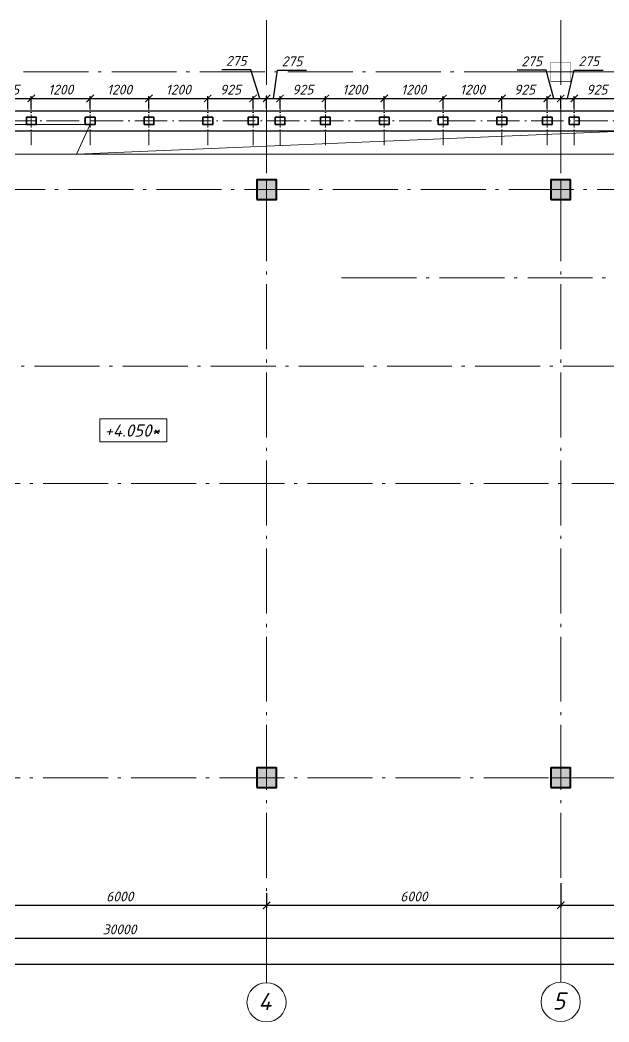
# Model space of a CAD drawing. Header units: millimetres. Extents: x -238377 to -11282, y -123214 to -44846.
# Drawn here: x -100551 to -88538, y -84193 to -63752 of the extents above; entities that cross this region are included whole.
import ezdxf
from ezdxf import colors
from ezdxf.entities.mleader import LeaderData, LeaderLine
from ezdxf.enums import TextEntityAlignment as Align
from ezdxf.math import Vec2, Vec3

# ---------------------------------------------------------------- set-up
doc = ezdxf.new("R2010")
doc.units = ezdxf.units.MM
doc.header["$MEASUREMENT"] = 0
for name, pattern in [('Double Dashed', [1797.222233, 1325, -211.666656, 63.333344, -197.222233]), ('Штриховая', [5644.444466, 2822.222233, -2822.222233]), ('штриховаяX2', [38.1, 25.4, -12.7])]:
    doc.linetypes.add(name, pattern=pattern)
doc.layers.get('0').update_dxf_attribs({"lineweight": 5})
for name, color, linetype, lineweight in [('#Бетон', 10, 'Continuous', 35), ('#Выноски', 150, 'Continuous', 15), ('#Оси', 7, 'Continuous', 5), ('колонны_Ном._пера__94', 252, 'Continuous', 13), ('колонны_Ном._пера__99', 7, 'Continuous', 40), ('оси_Ном._пера__96', 7, 'Continuous', 5), ('оси_Ном._пера__97', 7, 'Continuous', 20), ('размеры', 7, 'Continuous', 5), ('текст_Ном._пера__98', 7, 'Continuous', 35)]:
    doc.layers.add(name, color=color, linetype=linetype, lineweight=lineweight)
for name, color, linetype in [('#стены наруж', 7, 'Continuous'), ('колонны', 7, 'Continuous'), ('оси', 7, 'Continuous')]:
    doc.layers.add(name, color=color, linetype=linetype)
doc.styles.add('GOST 2.304', font='isocpeui.ttf')
doc.styles.get("Standard").update_dxf_attribs({"font": 'isocpeui.ttf'})
doc.styles.add('STEP PR', font='isocpeui.ttf')
doc.styles.add('СГЕНЕРИР_СТИЛЬ_3', font='gost_2_304-81_type.ttf')
doc.dimstyles.get("Standard").update_dxf_attribs({"dimtxt": 200, "dimasz": 150, "dimexe": 50, "dimexo": 50, "dimgap": 80, "dimtad": 1, "dimdec": 0, "dimzin": 0, "dimdsep": 46, "dimtxsty": 'Standard', "dimblk": 'ARCHTICK', "dimcen": 5, "dimdle": 50, "dimadec": 0, "dimazin": 0, "dimtfac": 1, "dimtdec": 0, "dimtofl": 0, "dimtmove": 1, "dimatfit": 3, "dimfxl": 1, "dimtolj": 1, "dimtzin": 0, "dimarcsym": 0})

# ---------------------------------------------------------------- blocks, each defined once
blk = doc.blocks.new('Колонна_15_1', base_point=(22379, 71856))
at = {"layer": 'колонны_Ном._пера__94', "linetype": 'Continuous', "true_color": 0x7d7d7d}
blk.add_hatch(color=8, dxfattribs=at).paths.add_polyline_path([(22179, 71647), (22579, 71647), (22579, 72047), (22179, 72047)])
blk.add_hatch(color=8, dxfattribs=at).paths.add_polyline_path([(22179, 71647), (22579, 71647), (22579, 72047), (22179, 72047)])
at = {"layer": 'колонны_Ном._пера__99', "linetype": 'Continuous', "flags": 128}
blk.add_lwpolyline([(22179, 71647), (22579, 71647), (22579, 72047), (22179, 72047)], close=True, dxfattribs=at)
at = {"layer": 'колонны_Ном._пера__99', "color": 8, "linetype": 'Continuous', "true_color": 0x737373, "flags": 128}
blk.add_lwpolyline([(22179, 71647), (22579, 71647), (22579, 72047), (22179, 72047)], close=True, dxfattribs=at)
at = {"layer": 'оси_Ном._пера__96', "color": 253, "lineweight": 5, "true_color": 0x9c9c9c}
for points in [[(22379, 72047), (22379, 71647)], [(22379, 72047), (22379, 71647)], [(22179, 71847), (22579, 71847)], [(22179, 71847), (22579, 71847)]]:
    blk.add_lwpolyline(points, dxfattribs=at)
blk = doc.blocks.new('Стандартный маркер сетки_16')
at = {"layer": 'оси_Ном._пера__96', "linetype": 'Double Dashed'}
for p, q in [((900, 0), (41068, 0)), ((41068, 0), (41968, 0))]:
    blk.add_line(p, q, dxfattribs=at)
at = {"layer": 'оси_Ном._пера__96', "style": 'СГЕНЕРИР_СТИЛЬ_3'}
blk.add_attdef('AC_MarkerText_1', text='', height=350, rotation=180, dxfattribs=at).set_placement((-261, 270), align=Align.BOTTOM_LEFT)
blk = doc.blocks.new('_ArchTick')
at = {"color": 0, "linetype": 'ByBlock', "const_width": 0.15}
blk.add_lwpolyline([(-0.5, -0.5), (0.5, 0.5)], dxfattribs=at)
blk = doc.blocks.new('*D280')
at = {"layer": 'Defpoints', "color": 0, "lineweight": 0, "transparency": 16777216}
for p in [(-113522, -82586), (-55309, -82767), (-55309, -83013)]:
    blk.add_point(p, dxfattribs=at)
at = {"layer": 'размеры', "color": 0, "lineweight": -2, "transparency": 16777216}
for p, q in [((-113522, -82636), (-113522, -83063)), ((-55309, -82817), (-55309, -83063)), ((-113572, -83013), (-55259, -83013))]:
    blk.add_line(p, q, dxfattribs=at)
at = {"layer": 'размеры', "color": 0, "lineweight": -2, "transparency": 16777216, "xscale": 150, "yscale": 150, "zscale": 150, "rotation": 180}
blk.add_blockref('_ArchTick', (-113522, -83013), dxfattribs=at)
at = {"layer": 'размеры', "color": 0, "lineweight": -2, "transparency": 16777216, "xscale": 150, "yscale": 150, "zscale": 150}
blk.add_blockref('_ArchTick', (-55309, -83013), dxfattribs=at)
at = {"layer": 'размеры', "color": 0, "transparency": 16777216, "insert": (-79684, -82833), "char_height": 200, "attachment_point": 5}
blk.add_mtext('\\A1;58213', dxfattribs=at)
blk = doc.blocks.new('*D285')
at = {"layer": 'Defpoints', "color": 0, "lineweight": 0, "transparency": 16777216}
for p in [(-101522, -81394), (-95522, -81515), (-95522, -81813)]:
    blk.add_point(p, dxfattribs=at)
at = {"layer": 'размеры', "color": 0, "lineweight": -2, "transparency": 16777216}
for p, q in [((-101522, -81444), (-101522, -81863)), ((-95522, -81565), (-95522, -81863)), ((-101572, -81813), (-95472, -81813))]:
    blk.add_line(p, q, dxfattribs=at)
at = {"layer": 'размеры', "color": 0, "lineweight": -2, "transparency": 16777216, "xscale": 150, "yscale": 150, "zscale": 150, "rotation": 180}
blk.add_blockref('_ArchTick', (-101522, -81813), dxfattribs=at)
at = {"layer": 'размеры', "color": 0, "lineweight": -2, "transparency": 16777216, "xscale": 150, "yscale": 150, "zscale": 150}
blk.add_blockref('_ArchTick', (-95522, -81813), dxfattribs=at)
at = {"layer": 'размеры', "color": 0, "transparency": 16777216, "insert": (-98517, -81633), "char_height": 200, "attachment_point": 5}
blk.add_mtext('\\A1;6000', dxfattribs=at)
blk = doc.blocks.new('*D286')
at = {"layer": 'Defpoints', "color": 0, "lineweight": 0, "transparency": 16777216}
for p in [(-95522, -81515), (-89522, -81612), (-89522, -81813)]:
    blk.add_point(p, dxfattribs=at)
at = {"layer": 'размеры', "color": 0, "lineweight": -2, "transparency": 16777216}
for p, q in [((-95522, -81565), (-95522, -81863)), ((-89522, -81662), (-89522, -81863)), ((-95572, -81813), (-89472, -81813))]:
    blk.add_line(p, q, dxfattribs=at)
at = {"layer": 'размеры', "color": 0, "lineweight": -2, "transparency": 16777216, "xscale": 150, "yscale": 150, "zscale": 150, "rotation": 180}
blk.add_blockref('_ArchTick', (-95522, -81813), dxfattribs=at)
at = {"layer": 'размеры', "color": 0, "lineweight": -2, "transparency": 16777216, "xscale": 150, "yscale": 150, "zscale": 150}
blk.add_blockref('_ArchTick', (-89522, -81813), dxfattribs=at)
at = {"layer": 'размеры', "color": 0, "transparency": 16777216, "insert": (-92517, -81633), "char_height": 200, "attachment_point": 5}
blk.add_mtext('\\A1;6000', dxfattribs=at)
blk = doc.blocks.new('*D287')
at = {"layer": 'Defpoints', "color": 0, "lineweight": 0, "transparency": 16777216}
for p in [(-89522, -81311), (-83522, -81394), (-83522, -81813)]:
    blk.add_point(p, dxfattribs=at)
at = {"layer": 'размеры', "color": 0, "lineweight": -2, "transparency": 16777216}
for p, q in [((-89522, -81361), (-89522, -81863)), ((-83522, -81444), (-83522, -81863)), ((-89572, -81813), (-83472, -81813))]:
    blk.add_line(p, q, dxfattribs=at)
at = {"layer": 'размеры', "color": 0, "lineweight": -2, "transparency": 16777216, "xscale": 150, "yscale": 150, "zscale": 150, "rotation": 180}
blk.add_blockref('_ArchTick', (-89522, -81813), dxfattribs=at)
at = {"layer": 'размеры', "color": 0, "lineweight": -2, "transparency": 16777216, "xscale": 150, "yscale": 150, "zscale": 150}
blk.add_blockref('_ArchTick', (-83522, -81813), dxfattribs=at)
at = {"layer": 'размеры', "color": 0, "transparency": 16777216, "insert": (-86800, -81633), "char_height": 200, "attachment_point": 5}
blk.add_mtext('\\A1;6000', dxfattribs=at)
blk = doc.blocks.new('*D301')
at = {"layer": 'Defpoints', "color": 0, "lineweight": 0, "transparency": 16777216}
for p in [(-113522, -82078), (-83522, -82157), (-83522, -82484)]:
    blk.add_point(p, dxfattribs=at)
at = {"layer": 'размеры', "color": 0, "lineweight": -2, "transparency": 16777216}
for p, q in [((-113522, -82128), (-113522, -82534)), ((-83522, -82207), (-83522, -82534)), ((-113572, -82484), (-83472, -82484))]:
    blk.add_line(p, q, dxfattribs=at)
at = {"layer": 'размеры', "color": 0, "lineweight": -2, "transparency": 16777216, "xscale": 150, "yscale": 150, "zscale": 150, "rotation": 180}
blk.add_blockref('_ArchTick', (-113522, -82484), dxfattribs=at)
at = {"layer": 'размеры', "color": 0, "lineweight": -2, "transparency": 16777216, "xscale": 150, "yscale": 150, "zscale": 150}
blk.add_blockref('_ArchTick', (-83522, -82484), dxfattribs=at)
at = {"layer": 'размеры', "color": 0, "transparency": 16777216, "insert": (-98522, -82304), "char_height": 200, "attachment_point": 5}
blk.add_mtext('\\A1;30000', dxfattribs=at)
blk = doc.blocks.new('*D321')
at = {"layer": 'Defpoints', "color": 0, "transparency": 16777216}
for p in [(-100322, -65352), (-101247, -65610), (-100322, -65610)]:
    blk.add_point(p, dxfattribs=at)
at = {"layer": 'размеры', "color": 0, "lineweight": -2, "transparency": 16777216}
for p, q in [((-101297, -65352), (-100272, -65352)), ((-101247, -65560), (-101247, -65302)), ((-100322, -65560), (-100322, -65302))]:
    blk.add_line(p, q, dxfattribs=at)
at = {"layer": 'размеры', "color": 0, "lineweight": -2, "transparency": 16777216, "xscale": 150, "yscale": 150, "zscale": 150, "rotation": 180}
blk.add_blockref('_ArchTick', (-101247, -65352), dxfattribs=at)
at = {"layer": 'размеры', "color": 0, "lineweight": -2, "transparency": 16777216, "xscale": 150, "yscale": 150, "zscale": 150}
blk.add_blockref('_ArchTick', (-100322, -65352), dxfattribs=at)
at = {"layer": 'размеры', "color": 0, "transparency": 16777216, "insert": (-100784, -65172), "char_height": 200, "attachment_point": 5, "style": 'STEP PR'}
blk.add_mtext('\\A1;925', dxfattribs=at)
blk = doc.blocks.new('*D322')
at = {"layer": 'Defpoints', "color": 0, "transparency": 16777216}
for p in [(-99122, -65352), (-100322, -65610), (-99122, -65610)]:
    blk.add_point(p, dxfattribs=at)
at = {"layer": 'размеры', "color": 0, "lineweight": -2, "transparency": 16777216}
for p, q in [((-100372, -65352), (-99072, -65352)), ((-100322, -65560), (-100322, -65302)), ((-99122, -65560), (-99122, -65302))]:
    blk.add_line(p, q, dxfattribs=at)
at = {"layer": 'размеры', "color": 0, "lineweight": -2, "transparency": 16777216, "xscale": 150, "yscale": 150, "zscale": 150, "rotation": 180}
blk.add_blockref('_ArchTick', (-100322, -65352), dxfattribs=at)
at = {"layer": 'размеры', "color": 0, "lineweight": -2, "transparency": 16777216, "xscale": 150, "yscale": 150, "zscale": 150}
blk.add_blockref('_ArchTick', (-99122, -65352), dxfattribs=at)
at = {"layer": 'размеры', "color": 0, "transparency": 16777216, "insert": (-99722, -65172), "char_height": 200, "attachment_point": 5, "style": 'STEP PR'}
blk.add_mtext('\\A1;1200', dxfattribs=at)
blk = doc.blocks.new('*D323')
at = {"layer": 'Defpoints', "color": 0, "transparency": 16777216}
for p in [(-97922, -65352), (-99122, -65610), (-97922, -65610)]:
    blk.add_point(p, dxfattribs=at)
at = {"layer": 'размеры', "color": 0, "lineweight": -2, "transparency": 16777216}
for p, q in [((-99172, -65352), (-97872, -65352)), ((-99122, -65560), (-99122, -65302)), ((-97922, -65560), (-97922, -65302))]:
    blk.add_line(p, q, dxfattribs=at)
at = {"layer": 'размеры', "color": 0, "lineweight": -2, "transparency": 16777216, "xscale": 150, "yscale": 150, "zscale": 150, "rotation": 180}
blk.add_blockref('_ArchTick', (-99122, -65352), dxfattribs=at)
at = {"layer": 'размеры', "color": 0, "lineweight": -2, "transparency": 16777216, "xscale": 150, "yscale": 150, "zscale": 150}
blk.add_blockref('_ArchTick', (-97922, -65352), dxfattribs=at)
at = {"layer": 'размеры', "color": 0, "transparency": 16777216, "insert": (-98522, -65172), "char_height": 200, "attachment_point": 5, "style": 'STEP PR'}
blk.add_mtext('\\A1;1200', dxfattribs=at)
blk = doc.blocks.new('*D324')
at = {"layer": 'Defpoints', "color": 0, "transparency": 16777216}
for p in [(-96722, -65352), (-97922, -65610), (-96722, -65610)]:
    blk.add_point(p, dxfattribs=at)
at = {"layer": 'размеры', "color": 0, "lineweight": -2, "transparency": 16777216}
for p, q in [((-97972, -65352), (-96672, -65352)), ((-97922, -65560), (-97922, -65302)), ((-96722, -65560), (-96722, -65302))]:
    blk.add_line(p, q, dxfattribs=at)
at = {"layer": 'размеры', "color": 0, "lineweight": -2, "transparency": 16777216, "xscale": 150, "yscale": 150, "zscale": 150, "rotation": 180}
blk.add_blockref('_ArchTick', (-97922, -65352), dxfattribs=at)
at = {"layer": 'размеры', "color": 0, "lineweight": -2, "transparency": 16777216, "xscale": 150, "yscale": 150, "zscale": 150}
blk.add_blockref('_ArchTick', (-96722, -65352), dxfattribs=at)
at = {"layer": 'размеры', "color": 0, "transparency": 16777216, "insert": (-97322, -65172), "char_height": 200, "attachment_point": 5, "style": 'STEP PR'}
blk.add_mtext('\\A1;1200', dxfattribs=at)
blk = doc.blocks.new('*D306')
at = {"layer": 'Defpoints', "color": 0, "transparency": 16777216}
for p in [(-95797, -65352), (-96722, -65610), (-95797, -65610)]:
    blk.add_point(p, dxfattribs=at)
at = {"layer": 'размеры', "color": 0, "lineweight": -2, "transparency": 16777216}
for p, q in [((-96772, -65352), (-95747, -65352)), ((-96722, -65560), (-96722, -65302)), ((-95797, -65560), (-95797, -65302))]:
    blk.add_line(p, q, dxfattribs=at)
at = {"layer": 'размеры', "color": 0, "lineweight": -2, "transparency": 16777216, "xscale": 150, "yscale": 150, "zscale": 150, "rotation": 180}
blk.add_blockref('_ArchTick', (-96722, -65352), dxfattribs=at)
at = {"layer": 'размеры', "color": 0, "lineweight": -2, "transparency": 16777216, "xscale": 150, "yscale": 150, "zscale": 150}
blk.add_blockref('_ArchTick', (-95797, -65352), dxfattribs=at)
at = {"layer": 'размеры', "color": 0, "transparency": 16777216, "insert": (-96259, -65172), "char_height": 200, "attachment_point": 5, "style": 'STEP PR'}
blk.add_mtext('\\A1;925', dxfattribs=at)
blk = doc.blocks.new('*D307')
at = {"layer": 'Defpoints', "color": 0, "transparency": 16777216}
for p in [(-95522, -65352), (-95797, -65610), (-95522, -65610)]:
    blk.add_point(p, dxfattribs=at)
at = {"layer": 'размеры', "color": 0, "lineweight": -2, "transparency": 16777216}
for p, q in [((-95846, -64767), (-96437, -64767)), ((-95659, -65352), (-95846, -64767)), ((-95847, -65352), (-95472, -65352)), ((-95797, -65560), (-95797, -65302)), ((-95522, -65560), (-95522, -65302))]:
    blk.add_line(p, q, dxfattribs=at)
at = {"layer": 'размеры', "color": 0, "lineweight": -2, "transparency": 16777216, "xscale": 150, "yscale": 150, "zscale": 150, "rotation": 180}
blk.add_blockref('_ArchTick', (-95797, -65352), dxfattribs=at)
at = {"layer": 'размеры', "color": 0, "lineweight": -2, "transparency": 16777216, "xscale": 150, "yscale": 150, "zscale": 150}
blk.add_blockref('_ArchTick', (-95522, -65352), dxfattribs=at)
at = {"layer": 'размеры', "color": 0, "transparency": 16777216, "insert": (-96141, -64586), "char_height": 200, "attachment_point": 5, "style": 'STEP PR'}
blk.add_mtext('\\A1;275', dxfattribs=at)
blk = doc.blocks.new('*D325')
at = {"layer": 'Defpoints', "color": 0, "transparency": 16777216}
for p in [(-95247, -65352), (-95522, -65610), (-95247, -65610)]:
    blk.add_point(p, dxfattribs=at)
at = {"layer": 'размеры', "color": 0, "lineweight": -2, "transparency": 16777216}
for p, q in [((-95384, -65352), (-95298, -64775)), ((-95298, -64775), (-94708, -64775)), ((-95572, -65352), (-95197, -65352)), ((-95522, -65560), (-95522, -65302)), ((-95247, -65560), (-95247, -65302))]:
    blk.add_line(p, q, dxfattribs=at)
at = {"layer": 'размеры', "color": 0, "lineweight": -2, "transparency": 16777216, "xscale": 150, "yscale": 150, "zscale": 150, "rotation": 180}
blk.add_blockref('_ArchTick', (-95522, -65352), dxfattribs=at)
at = {"layer": 'размеры', "color": 0, "lineweight": -2, "transparency": 16777216, "xscale": 150, "yscale": 150, "zscale": 150}
blk.add_blockref('_ArchTick', (-95247, -65352), dxfattribs=at)
at = {"layer": 'размеры', "color": 0, "transparency": 16777216, "insert": (-95003, -64594), "char_height": 200, "attachment_point": 5, "style": 'STEP PR'}
blk.add_mtext('\\A1;275', dxfattribs=at)
blk = doc.blocks.new('*D326')
at = {"layer": 'Defpoints', "color": 0, "transparency": 16777216}
for p in [(-94322, -65352), (-95247, -65610), (-94322, -65610)]:
    blk.add_point(p, dxfattribs=at)
at = {"layer": 'размеры', "color": 0, "lineweight": -2, "transparency": 16777216}
for p, q in [((-95297, -65352), (-94272, -65352)), ((-95247, -65560), (-95247, -65302)), ((-94322, -65560), (-94322, -65302))]:
    blk.add_line(p, q, dxfattribs=at)
at = {"layer": 'размеры', "color": 0, "lineweight": -2, "transparency": 16777216, "xscale": 150, "yscale": 150, "zscale": 150, "rotation": 180}
blk.add_blockref('_ArchTick', (-95247, -65352), dxfattribs=at)
at = {"layer": 'размеры', "color": 0, "lineweight": -2, "transparency": 16777216, "xscale": 150, "yscale": 150, "zscale": 150}
blk.add_blockref('_ArchTick', (-94322, -65352), dxfattribs=at)
at = {"layer": 'размеры', "color": 0, "transparency": 16777216, "insert": (-94784, -65172), "char_height": 200, "attachment_point": 5, "style": 'STEP PR'}
blk.add_mtext('\\A1;925', dxfattribs=at)
blk = doc.blocks.new('*D327')
at = {"layer": 'Defpoints', "color": 0, "transparency": 16777216}
for p in [(-93122, -65352), (-94322, -65610), (-93122, -65610)]:
    blk.add_point(p, dxfattribs=at)
at = {"layer": 'размеры', "color": 0, "lineweight": -2, "transparency": 16777216}
for p, q in [((-94372, -65352), (-93072, -65352)), ((-94322, -65560), (-94322, -65302)), ((-93122, -65560), (-93122, -65302))]:
    blk.add_line(p, q, dxfattribs=at)
at = {"layer": 'размеры', "color": 0, "lineweight": -2, "transparency": 16777216, "xscale": 150, "yscale": 150, "zscale": 150, "rotation": 180}
blk.add_blockref('_ArchTick', (-94322, -65352), dxfattribs=at)
at = {"layer": 'размеры', "color": 0, "lineweight": -2, "transparency": 16777216, "xscale": 150, "yscale": 150, "zscale": 150}
blk.add_blockref('_ArchTick', (-93122, -65352), dxfattribs=at)
at = {"layer": 'размеры', "color": 0, "transparency": 16777216, "insert": (-93722, -65172), "char_height": 200, "attachment_point": 5, "style": 'STEP PR'}
blk.add_mtext('\\A1;1200', dxfattribs=at)
blk = doc.blocks.new('*D328')
at = {"layer": 'Defpoints', "color": 0, "transparency": 16777216}
for p in [(-91922, -65352), (-93122, -65610), (-91922, -65610)]:
    blk.add_point(p, dxfattribs=at)
at = {"layer": 'размеры', "color": 0, "lineweight": -2, "transparency": 16777216}
for p, q in [((-93172, -65352), (-91872, -65352)), ((-93122, -65560), (-93122, -65302)), ((-91922, -65560), (-91922, -65302))]:
    blk.add_line(p, q, dxfattribs=at)
at = {"layer": 'размеры', "color": 0, "lineweight": -2, "transparency": 16777216, "xscale": 150, "yscale": 150, "zscale": 150, "rotation": 180}
blk.add_blockref('_ArchTick', (-93122, -65352), dxfattribs=at)
at = {"layer": 'размеры', "color": 0, "lineweight": -2, "transparency": 16777216, "xscale": 150, "yscale": 150, "zscale": 150}
blk.add_blockref('_ArchTick', (-91922, -65352), dxfattribs=at)
at = {"layer": 'размеры', "color": 0, "transparency": 16777216, "insert": (-92522, -65172), "char_height": 200, "attachment_point": 5, "style": 'STEP PR'}
blk.add_mtext('\\A1;1200', dxfattribs=at)
blk = doc.blocks.new('*D329')
at = {"layer": 'Defpoints', "color": 0, "transparency": 16777216}
for p in [(-90722, -65352), (-91922, -65610), (-90722, -65610)]:
    blk.add_point(p, dxfattribs=at)
at = {"layer": 'размеры', "color": 0, "lineweight": -2, "transparency": 16777216}
for p, q in [((-91972, -65352), (-90672, -65352)), ((-91922, -65560), (-91922, -65302)), ((-90722, -65560), (-90722, -65302))]:
    blk.add_line(p, q, dxfattribs=at)
at = {"layer": 'размеры', "color": 0, "lineweight": -2, "transparency": 16777216, "xscale": 150, "yscale": 150, "zscale": 150, "rotation": 180}
blk.add_blockref('_ArchTick', (-91922, -65352), dxfattribs=at)
at = {"layer": 'размеры', "color": 0, "lineweight": -2, "transparency": 16777216, "xscale": 150, "yscale": 150, "zscale": 150}
blk.add_blockref('_ArchTick', (-90722, -65352), dxfattribs=at)
at = {"layer": 'размеры', "color": 0, "transparency": 16777216, "insert": (-91322, -65172), "char_height": 200, "attachment_point": 5, "style": 'STEP PR'}
blk.add_mtext('\\A1;1200', dxfattribs=at)
blk = doc.blocks.new('*D330')
at = {"layer": 'Defpoints', "color": 0, "transparency": 16777216}
for p in [(-89797, -65352), (-90722, -65610), (-89797, -65610)]:
    blk.add_point(p, dxfattribs=at)
at = {"layer": 'размеры', "color": 0, "lineweight": -2, "transparency": 16777216}
for p, q in [((-90772, -65352), (-89747, -65352)), ((-90722, -65560), (-90722, -65302)), ((-89797, -65560), (-89797, -65302))]:
    blk.add_line(p, q, dxfattribs=at)
at = {"layer": 'размеры', "color": 0, "lineweight": -2, "transparency": 16777216, "xscale": 150, "yscale": 150, "zscale": 150, "rotation": 180}
blk.add_blockref('_ArchTick', (-90722, -65352), dxfattribs=at)
at = {"layer": 'размеры', "color": 0, "lineweight": -2, "transparency": 16777216, "xscale": 150, "yscale": 150, "zscale": 150}
blk.add_blockref('_ArchTick', (-89797, -65352), dxfattribs=at)
at = {"layer": 'размеры', "color": 0, "transparency": 16777216, "insert": (-90259, -65172), "char_height": 200, "attachment_point": 5, "style": 'STEP PR'}
blk.add_mtext('\\A1;925', dxfattribs=at)
blk = doc.blocks.new('*D331')
at = {"layer": 'Defpoints', "color": 0, "transparency": 16777216}
for p in [(-89522, -65352), (-89797, -65610), (-89522, -65610)]:
    blk.add_point(p, dxfattribs=at)
at = {"layer": 'размеры', "color": 0, "lineweight": -2, "transparency": 16777216}
for p, q in [((-89819, -64775), (-90410, -64775)), ((-89659, -65352), (-89819, -64775)), ((-89847, -65352), (-89472, -65352)), ((-89797, -65560), (-89797, -65302)), ((-89522, -65560), (-89522, -65302))]:
    blk.add_line(p, q, dxfattribs=at)
at = {"layer": 'размеры', "color": 0, "lineweight": -2, "transparency": 16777216, "xscale": 150, "yscale": 150, "zscale": 150, "rotation": 180}
blk.add_blockref('_ArchTick', (-89797, -65352), dxfattribs=at)
at = {"layer": 'размеры', "color": 0, "lineweight": -2, "transparency": 16777216, "xscale": 150, "yscale": 150, "zscale": 150}
blk.add_blockref('_ArchTick', (-89522, -65352), dxfattribs=at)
at = {"layer": 'размеры', "color": 0, "transparency": 16777216, "insert": (-90115, -64594), "char_height": 200, "attachment_point": 5, "style": 'STEP PR'}
blk.add_mtext('\\A1;275', dxfattribs=at)
blk = doc.blocks.new('*D332')
at = {"layer": 'Defpoints', "color": 0, "transparency": 16777216}
for p in [(-89247, -65352), (-89522, -65610), (-89247, -65610)]:
    blk.add_point(p, dxfattribs=at)
at = {"layer": 'размеры', "color": 0, "lineweight": -2, "transparency": 16777216}
for p, q in [((-89384, -65352), (-89244, -64774)), ((-89244, -64774), (-88653, -64774)), ((-89572, -65352), (-89197, -65352)), ((-89522, -65560), (-89522, -65302)), ((-89247, -65560), (-89247, -65302))]:
    blk.add_line(p, q, dxfattribs=at)
at = {"layer": 'размеры', "color": 0, "lineweight": -2, "transparency": 16777216, "xscale": 150, "yscale": 150, "zscale": 150, "rotation": 180}
blk.add_blockref('_ArchTick', (-89522, -65352), dxfattribs=at)
at = {"layer": 'размеры', "color": 0, "lineweight": -2, "transparency": 16777216, "xscale": 150, "yscale": 150, "zscale": 150}
blk.add_blockref('_ArchTick', (-89247, -65352), dxfattribs=at)
at = {"layer": 'размеры', "color": 0, "transparency": 16777216, "insert": (-88949, -64593), "char_height": 200, "attachment_point": 5, "style": 'STEP PR'}
blk.add_mtext('\\A1;275', dxfattribs=at)
blk = doc.blocks.new('*D333')
at = {"layer": 'Defpoints', "color": 0, "transparency": 16777216}
for p in [(-88322, -65352), (-89247, -65610), (-88322, -65610)]:
    blk.add_point(p, dxfattribs=at)
at = {"layer": 'размеры', "color": 0, "lineweight": -2, "transparency": 16777216}
for p, q in [((-89297, -65352), (-88272, -65352)), ((-89247, -65560), (-89247, -65302)), ((-88322, -65560), (-88322, -65302))]:
    blk.add_line(p, q, dxfattribs=at)
at = {"layer": 'размеры', "color": 0, "lineweight": -2, "transparency": 16777216, "xscale": 150, "yscale": 150, "zscale": 150, "rotation": 180}
blk.add_blockref('_ArchTick', (-89247, -65352), dxfattribs=at)
at = {"layer": 'размеры', "color": 0, "lineweight": -2, "transparency": 16777216, "xscale": 150, "yscale": 150, "zscale": 150}
blk.add_blockref('_ArchTick', (-88322, -65352), dxfattribs=at)
at = {"layer": 'размеры', "color": 0, "transparency": 16777216, "insert": (-88784, -65172), "char_height": 200, "attachment_point": 5, "style": 'STEP PR'}
blk.add_mtext('\\A1;925', dxfattribs=at)

msp = doc.modelspace()

# ---------------------------------------------------------------- linework, layer by layer
at = {"layer": '#Бетон'}
for points in [[(-100421.6, -65885.3), (-100221.6, -65885.3), (-100221.6, -65735.3), (-100421.6, -65735.3)], [(-99221.6, -65885.4), (-99021.6, -65885.4), (-99021.6, -65735.4), (-99221.6, -65735.4)], [(-98021.6, -65885.3), (-97821.6, -65885.3), (-97821.6, -65735.3), (-98021.6, -65735.3)], [(-96821.6, -65885.3), (-96621.6, -65885.3), (-96621.6, -65735.3), (-96821.6, -65735.3)], [(-95896.6, -65885.4), (-95696.6, -65885.4), (-95696.6, -65735.4), (-95896.6, -65735.4)], [(-95346.6, -65885.3), (-95146.6, -65885.3), (-95146.6, -65735.3), (-95346.6, -65735.3)], [(-94421.6, -65885.4), (-94221.6, -65885.4), (-94221.6, -65735.4), (-94421.6, -65735.4)], [(-93221.6, -65885.3), (-93021.6, -65885.3), (-93021.6, -65735.3), (-93221.6, -65735.3)], [(-92021.6, -65885.3), (-91821.6, -65885.3), (-91821.6, -65735.3), (-92021.6, -65735.3)], [(-90821.6, -65885.4), (-90621.6, -65885.4), (-90621.6, -65735.4), (-90821.6, -65735.4)], [(-89896.6, -65885.3), (-89696.6, -65885.3), (-89696.6, -65735.3), (-89896.6, -65735.3)], [(-89346.6, -65885.3), (-89146.6, -65885.3), (-89146.6, -65735.3), (-89346.6, -65735.3)]]:
    msp.add_lwpolyline(points, close=True, dxfattribs=at)
at = {"layer": '#стены наруж', "lineweight": 30}
for points in [[(-83222, -65610.4), (-83222, -65610.4), (-83222, -65610.4), (-83222, -65610.4), (-83222, -65610.4), (-114142.2, -65610.4)], [(-113742.2, -66010.4), (-83522, -66010.4), (-83521.9, -67010.4), (-83222, -67010.4), (-83222, -65610.4)]]:
    msp.add_lwpolyline(points, dxfattribs=at)
at = {"layer": 'Defpoints', "color": 8, "linetype": 'штриховаяX2', "lineweight": 5, "ltscale": 5, "true_color": 0x737373, "const_width": 0.5}
msp.add_lwpolyline([(-113322.2, -79010.4), (-83722.2, -79010.4), (-83722.2, -79410.4), (-113322.2, -79410.4)], close=True, dxfattribs=at)
at = {"layer": 'оси', "color": 9, "linetype": 'Штриховая', "lineweight": 13, "ltscale": 0.05, "true_color": 0xc4c4c4, "const_width": 10}
msp.add_lwpolyline([(-89722.5, -64610.4), (-89322.5, -64610.4), (-89322.5, -65010.4), (-89722.5, -65010.4)], close=True, dxfattribs=at)
at = {"layer": 'оси_Ном._пера__96', "linetype": 'Double Dashed', "lineweight": 5}
for p, q in [((-95521.9, -63752.2), (-95521.9, -82492.9)), ((-52026.2, -79210.4), (-116141.3, -79210.4))]:
    msp.add_line(p, q, dxfattribs=at)
at = {"layer": 'оси_Ном._пера__96', "linetype": 'Double Dashed'}
for p, q in [((-89521.9, -63752.2), (-89521.9, -82481.6)), ((-72195.8, -64810.4), (-116141.3, -64810.4)), ((-95521.9, -66235.6), (-95521.9, -65335.6)), ((-83860.8, -67210.4), (-116141.3, -67210.4)), ((-52201, -70810.4), (-114353.2, -70810.4)), ((-52026.2, -73210.4), (-116141.3, -73210.4)), ((-95521.9, -82492.9), (-95521.9, -83392.9)), ((-89521.9, -82481.6), (-89521.9, -83381.6))]:
    msp.add_line(p, q, dxfattribs=at)
at = {"layer": 'оси_Ном._пера__96', "linetype": 'Double Dashed', "ltscale": 0.2}
for points in [[(-100321.6, -66306.1), (-100321.6, -65286.6)], [(-99121.6, -66306.1), (-99121.6, -65286.6)], [(-97921.6, -66306), (-97921.6, -65286.5)], [(-96721.6, -66306), (-96721.6, -65286.5)], [(-95796.6, -66306.1), (-95796.6, -65286.6)], [(-95246.6, -66306.1), (-95246.6, -65286.6)], [(-94321.6, -66306.1), (-94321.6, -65286.6)], [(-93121.6, -66306.1), (-93121.6, -65286.6)], [(-91921.6, -66306), (-91921.6, -65286.5)], [(-90721.6, -66306.1), (-90721.6, -65286.6)], [(-89796.6, -66306), (-89796.6, -65286.4)], [(-89246.6, -66306.1), (-89246.6, -65286.6)]]:
    msp.add_lwpolyline(points, dxfattribs=at)
at = {"layer": 'оси_Ном._пера__96', "linetype": 'Double Dashed', "ltscale": 0.5}
msp.add_lwpolyline([(-114387, -65810.4), (-82517.4, -65810.4)], dxfattribs=at)
at = {"layer": 'оси_Ном._пера__96', "linetype": 'Double Dashed'}
for p in [(-95521.9, -82492.9), (-95521.9, -82492.9), (-89521.9, -82481.6), (-89521.9, -82481.6)]:
    msp.add_point(p, dxfattribs=at)
at = {"layer": 'оси_Ном._пера__97', "linetype": 'Continuous'}
for centre in [(-95521.9, -83792.9), (-89521.9, -83781.6)]:
    msp.add_ellipse(centre, major_axis=(282.8, 282.8), ratio=1, start_param=3.9269908, end_param=10.2101761, dxfattribs=at)
at = {"layer": 'размеры'}
msp.add_lwpolyline([(-90440.7, -64810.6), (-88985.4, -64810.6)], dxfattribs=at)
at = {"layer": 'текст_Ном._пера__98', "linetype": 'Continuous', "lineweight": 5, "flags": 128}
msp.add_lwpolyline([(-98922.9, -71886.3), (-97555.9, -71886.3), (-97555.9, -72354.5), (-98922.9, -72354.5)], close=True, dxfattribs=at)

# ---------------------------------------------------------------- block references
at = {"layer": 'колонны'}
for p in [(-95522.2, -67201.5), (-89522.2, -67201.5), (-95522.2, -79201.5), (-89522.2, -79201.5)]:
    msp.add_blockref('Колонна_15_1', p, dxfattribs=at)
at = {"layer": 'оси', "color": 251, "linetype": 'Continuous', "lineweight": 13, "zscale": 1000, "rotation": 180}
msp.add_blockref('Стандартный маркер сетки_16', (-52026.2, -69010.4), dxfattribs=at)

# ---------------------------------------------------------------- texts
at = {"layer": '#Оси', "linetype": 'Continuous', "ltscale": 100, "style": 'GOST 2.304'}
for s, p in [('4', (-95559.6, -83776.7)), ('5', (-89559.6, -83765.4))]:
    msp.add_text(s, height=350, dxfattribs=at).set_placement(p, align=Align.MIDDLE_CENTER)
at = {"layer": 'текст_Ном._пера__98', "linetype": 'Continuous', "lineweight": 5, "insert": (-98827.8, -72252.3), "char_height": 250, "attachment_point": 7, "style": 'STEP PR'}
msp.add_mtext('+4.050*', dxfattribs=at)

# ---------------------------------------------------------------- dimensions: what is measured, and where the dimension line sits
at = {"layer": 'размеры'}
for base, p1, p2, picture, middle in [((-95521.9, -65352.4), (-95796.6, -65610.4), (-95521.9, -65610.4), '*D307', (-95925.9, -64767)), ((-95246.6, -65352.4), (-95521.9, -65610.4), (-95246.6, -65610.4), '*D325', (-95218.4, -64775)), ((-89521.9, -65352.4), (-89796.6, -65610.4), (-89521.9, -65610.4), '*D331', (-89899.3, -64775)), ((-89246.6, -65352.4), (-89521.9, -65610.4), (-89246.6, -65610.4), '*D332', (-89164.1, -64774))]:
    dim = msp.add_linear_dim(base=base, p1=p1, p2=p2, dimstyle='Standard', override={"dimtxsty": 'STEP PR'}, dxfattribs=at)
    dim.commit()
    dim.dimension.update_dxf_attribs({"geometry": picture, "text_midpoint": middle, "dimtype": 160})
for base, p1, p2, picture, middle in [((-100321.6, -65352.4), (-101246.6, -65610.4), (-100321.6, -65610.4), '*D321', (-100784.1, -65172.4)), ((-99121.6, -65352.4), (-100321.6, -65610.4), (-99121.6, -65610.4), '*D322', (-99721.6, -65172.4)), ((-97921.6, -65352.4), (-99121.6, -65610.4), (-97921.6, -65610.4), '*D323', (-98521.6, -65172.4)), ((-96721.6, -65352.4), (-97921.6, -65610.4), (-96721.6, -65610.4), '*D324', (-97321.6, -65172.4)), ((-95796.6, -65352.4), (-96721.6, -65610.4), (-95796.6, -65610.4), '*D306', (-96259.1, -65172.4)), ((-94321.6, -65352.4), (-95246.6, -65610.4), (-94321.6, -65610.4), '*D326', (-94784.1, -65172.4)), ((-93121.6, -65352.4), (-94321.6, -65610.4), (-93121.6, -65610.4), '*D327', (-93721.6, -65172.4)), ((-91921.6, -65352.4), (-93121.6, -65610.4), (-91921.6, -65610.4), '*D328', (-92521.6, -65172.4)), ((-90721.6, -65352.4), (-91921.6, -65610.4), (-90721.6, -65610.4), '*D329', (-91321.6, -65172.4)), ((-89796.6, -65352.4), (-90721.6, -65610.4), (-89796.6, -65610.4), '*D330', (-90259.1, -65172.4)), ((-88321.6, -65352.4), (-89246.6, -65610.4), (-88321.6, -65610.4), '*D333', (-88784.1, -65172.4))]:
    dim = msp.add_linear_dim(base=base, p1=p1, p2=p2, dimstyle='Standard', override={"dimtxsty": 'STEP PR'}, dxfattribs=at)
    dim.commit()
    dim.dimension.update_dxf_attribs({"geometry": picture, "text_midpoint": middle})
for base, p1, p2, picture, middle in [((-83521.9, -81812.7), (-89521.9, -81311.2), (-83521.9, -81394), '*D287', (-86800, -81812.7)), ((-95521.9, -81812.7), (-101521.9, -81394), (-95521.9, -81515.3), '*D285', (-98517.2, -81812.7)), ((-89521.9, -81812.7), (-95521.9, -81515.3), (-89521.9, -81611.9), '*D286', (-92517.2, -81812.7)), ((-83521.9, -82484), (-113521.9, -82078.3), (-83521.9, -82156.7), '*D301', (-98521.9, -82484)), ((-55309.3, -83012.7), (-113521.9, -82585.8), (-55309.3, -82766.9), '*D280', (-79684, -83012.7))]:
    dim = msp.add_linear_dim(base=base, p1=p1, p2=p2, dimstyle='Standard', dxfattribs=at)
    dim.commit()
    dim.dimension.update_dxf_attribs({"geometry": picture, "text_midpoint": middle, "dimtype": 160})

# ---------------------------------------------------------------- leaders
at = {"layer": '#Выноски'}
ml = msp.add_multileader_mtext('Standard', dxfattribs=at)
ml.set_content('\\A1;Зд-18\\PМН113-6', color=256, style='STEP PR')
ml.set_leader_properties(color=256, linetype='ByLayer', lineweight=-1)
ml.build(insert=Vec2(0, 0))
ml.multileader.update_dxf_attribs({"text_left_attachment_type": 6, "text_right_attachment_type": 6, "dogleg_length": 0, "arrow_head_size": 180, "scale": 0.75})
ctx = ml.context
ctx.base_point, ctx.scale, ctx.char_height, ctx.arrow_head_size, ctx.landing_gap_size, ctx.plane_origin = Vec3(-113613.5, -66485.8), 0.75, 180, 180, 75, Vec3(-107022.7, -80180.6)
ctx.left_attachment, ctx.right_attachment, ctx.text_align_type = 6, 6, 2
notes = []
notes.append((ctx, [(1, (1, 1, 0), (-112555.3, -66485.8), (-1, 0), 0, [(2, [(-112321.6, -65885.4), (-99121.6, -65885.4), (-99398.3, -66485.8), (-83321.9, -65810.4), (-83983.1, -66485.8)], 0, [])])]))
ctx.mtext.insert, ctx.mtext.rotation, ctx.mtext.defined_height, ctx.mtext.alignment, ctx.mtext.flow_direction = Vec3(-112630.3, -66269.8), 6.2831853, 301.3, 3, 5
for ctx, leaders in notes:
    for number, flags, end, landing, length, lines in leaders:
        leader = LeaderData()
        leader.index, (leader.has_last_leader_line, leader.has_dogleg_vector, leader.attachment_direction) = number, flags
        leader.last_leader_point, leader.dogleg_vector, leader.dogleg_length = Vec3(end), Vec3(landing), length
        for number, points, colour, breaks in lines:
            line = LeaderLine()
            line.index, line.vertices, line.color, line.breaks = number, Vec3.list(points), colors.encode_raw_color(colour), breaks
            leader.lines.append(line)
        ctx.leaders.append(leader)

doc.saveas('drawing.dxf')
